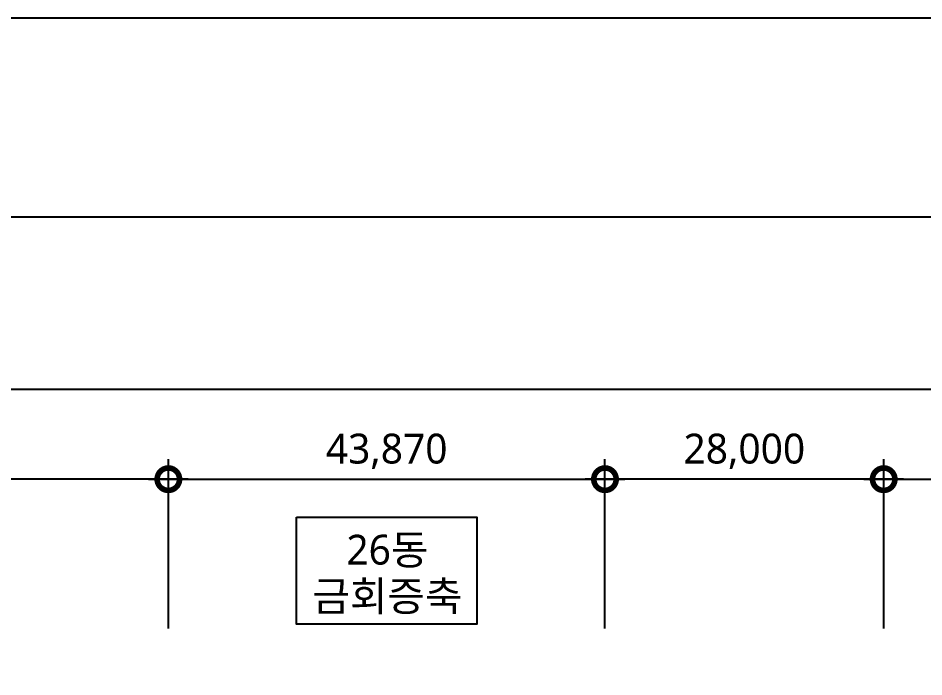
# Model space of a CAD drawing. Header units: millimetres. Extents: x 922366 to 1647943, y -534868 to 518781.
# Drawn here: x 1090510 to 1181511, y 452631 to 518781 of the extents above; entities that cross this region are included whole.
import ezdxf
from ezdxf.enums import TextEntityAlignment as Align

# ---------------------------------------------------------------- set-up
doc = ezdxf.new("R2010")
doc.units = ezdxf.units.MM
doc.layers.get('Defpoints').update_dxf_attribs({"color": 137})
doc.layers.add('DIM', color=7, linetype='Continuous')
doc.layers.add('TEXT', color=3, linetype='Continuous')
doc.styles.add('$0$스타일1', font='malgun.ttf')
doc.styles.add('스타일1', font='malgun.ttf')
doc.dimstyles.new('CJA', dxfattribs={"dimscale": 300, "dimtxt": 2.7, "dimasz": 1, "dimexe": 2, "dimexo": 3, "dimgap": 1, "dimtad": 1, "dimdec": 0, "dimzin": 1, "dimdsep": 46, "dimlunit": 6, "dimtxsty": '$0$스타일1', "dimblk": 'CJDOT', "dimcen": 0.09, "dimdle": 1, "dimclrd": 256, "dimclre": 256, "dimclrt": 3, "dimadec": 0, "dimazin": 0, "dimtfac": 1, "dimtdec": 0, "dimtix": 1, "dimtmove": 2, "dimatfit": 3, "dimldrblk": 'CJDOT', "dimfxl": 1, "dimtolj": 1, "dimtzin": 1, "dimarcsym": 0})

# ---------------------------------------------------------------- blocks, each defined once
blk = doc.blocks.new('_DotSmall')
at = {"color": 0, "linetype": 'ByBlock', "const_width": 0.5}
blk.add_lwpolyline([(-0.0625, 0, 1), (0.0625, 0, 1)], format="xyb", close=True, dxfattribs=at)
blk = doc.blocks.new('*D496')
at = {"layer": 'Defpoints', "color": 0, "transparency": 16777216}
for p in [(1149473, 472481), (1105603, 454481), (1149473, 454481)]:
    blk.add_point(p, dxfattribs=at)
at = {"layer": 'DIM', "color": 7, "lineweight": -2, "transparency": 16777216}
for p, q in [((1105603, 457481), (1105603, 474481)), ((1149473, 457481), (1149473, 474481)), ((1103603, 472481), (1151473, 472481))]:
    blk.add_line(p, q, dxfattribs=at)
at = {"layer": 'DIM', "color": 7, "lineweight": -2, "transparency": 16777216, "xscale": 4500, "yscale": 4500, "zscale": 4500, "rotation": 180}
blk.add_blockref('_DotSmall', (1105603, 472481), dxfattribs=at)
at = {"layer": 'DIM', "color": 7, "lineweight": -2, "transparency": 16777216, "xscale": 4500, "yscale": 4500, "zscale": 4500}
blk.add_blockref('_DotSmall', (1149473, 472481), dxfattribs=at)
at = {"layer": 'DIM', "color": 3, "transparency": 16777216, "insert": (1127538, 475282), "char_height": 3000, "attachment_point": 5, "style": '스타일1'}
blk.add_mtext('\\A1;43,870', dxfattribs=at)
blk = doc.blocks.new('CJDOT')
blk.add_line((-2, 0), (2, 0))
at = {"const_width": 0.5}
blk.add_lwpolyline([(-0.25, 0, 1), (0.25, 0, 1)], format="xyb", close=True, dxfattribs=at)
blk = doc.blocks.new('*D497')
at = {"layer": 'Defpoints', "color": 0, "transparency": 16777216}
for p in [(1149473, 472481), (1149473, 454481), (1177473, 454481)]:
    blk.add_point(p, dxfattribs=at)
at = {"layer": 'DIM', "color": 7, "lineweight": -2, "transparency": 16777216}
for p, q in [((1149473, 457481), (1149473, 474481)), ((1177473, 457481), (1177473, 474481)), ((1179473, 472481), (1147473, 472481))]:
    blk.add_line(p, q, dxfattribs=at)
at = {"layer": 'DIM', "color": 7, "lineweight": -2, "transparency": 16777216, "xscale": 4500, "yscale": 4500, "zscale": 4500, "rotation": 180}
blk.add_blockref('_DotSmall', (1149473, 472481), dxfattribs=at)
at = {"layer": 'DIM', "color": 7, "lineweight": -2, "transparency": 16777216, "xscale": 4500, "yscale": 4500, "zscale": 4500}
blk.add_blockref('_DotSmall', (1177473, 472481), dxfattribs=at)
at = {"layer": 'DIM', "color": 3, "transparency": 16777216, "insert": (1163473, 475282), "char_height": 3000, "attachment_point": 5, "style": '스타일1'}
blk.add_mtext('\\A1;28,000', dxfattribs=at)
blk = doc.blocks.new('*D498')
at = {"layer": 'Defpoints', "color": 0, "transparency": 16777216}
for p in [(1238763, 472481), (1177473, 454481), (1238763, 454481)]:
    blk.add_point(p, dxfattribs=at)
at = {"layer": 'DIM', "color": 7, "lineweight": -2, "transparency": 16777216}
for p, q in [((1177473, 457481), (1177473, 474481)), ((1238763, 457481), (1238763, 474481)), ((1175473, 472481), (1240763, 472481))]:
    blk.add_line(p, q, dxfattribs=at)
at = {"layer": 'DIM', "color": 7, "lineweight": -2, "transparency": 16777216, "xscale": 4500, "yscale": 4500, "zscale": 4500, "rotation": 180}
blk.add_blockref('_DotSmall', (1177473, 472481), dxfattribs=at)
at = {"layer": 'DIM', "color": 7, "lineweight": -2, "transparency": 16777216, "xscale": 4500, "yscale": 4500, "zscale": 4500}
blk.add_blockref('_DotSmall', (1238763, 472481), dxfattribs=at)
at = {"layer": 'DIM', "color": 3, "transparency": 16777216, "insert": (1208118, 475291), "char_height": 3000, "attachment_point": 5, "style": '스타일1'}
blk.add_mtext('\\A1;61,290', dxfattribs=at)
blk = doc.blocks.new('*D568')
at = {"layer": 'Defpoints', "color": 0, "transparency": 16777216}
for p in [(962338, 472481), (962338, 454481), (1105603, 454481)]:
    blk.add_point(p, dxfattribs=at)
at = {"layer": 'DIM', "color": 7, "lineweight": -2, "transparency": 16777216}
for p, q in [((962338, 457481), (962338, 474481)), ((1105603, 457481), (1105603, 474481)), ((1107603, 472481), (960338, 472481))]:
    blk.add_line(p, q, dxfattribs=at)
at = {"layer": 'DIM', "color": 7, "lineweight": -2, "transparency": 16777216, "xscale": 4500, "yscale": 4500, "zscale": 4500, "rotation": 180}
blk.add_blockref('_DotSmall', (962338, 472481), dxfattribs=at)
at = {"layer": 'DIM', "color": 7, "lineweight": -2, "transparency": 16777216, "xscale": 4500, "yscale": 4500, "zscale": 4500}
blk.add_blockref('_DotSmall', (1105603, 472481), dxfattribs=at)
at = {"layer": 'DIM', "color": 3, "transparency": 16777216, "insert": (1033970, 475291), "char_height": 3000, "attachment_point": 5, "style": '스타일1'}
blk.add_mtext('\\A1;143,265', dxfattribs=at)
blk = doc.blocks.new('*D574')
at = {"layer": 'Defpoints', "color": 0, "transparency": 16777216}
for p in [(962338, 481481), (962338, 454481), (1478838, 454481)]:
    blk.add_point(p, dxfattribs=at)
at = {"layer": 'DIM', "color": 7, "lineweight": -2, "transparency": 16777216}
for p, q in [((962338, 457481), (962338, 483481)), ((1478838, 457481), (1478838, 483481)), ((1480838, 481481), (960338, 481481))]:
    blk.add_line(p, q, dxfattribs=at)
at = {"layer": 'DIM', "color": 7, "lineweight": -2, "transparency": 16777216, "xscale": 4500, "yscale": 4500, "zscale": 4500, "rotation": 180}
blk.add_blockref('_DotSmall', (962338, 481481), dxfattribs=at)
at = {"layer": 'DIM', "color": 7, "lineweight": -2, "transparency": 16777216, "xscale": 4500, "yscale": 4500, "zscale": 4500}
blk.add_blockref('_DotSmall', (1478838, 481481), dxfattribs=at)
at = {"layer": 'DIM', "color": 3, "transparency": 16777216, "insert": (1220588, 484291), "char_height": 3000, "attachment_point": 5, "style": '스타일1'}
blk.add_mtext('\\A1;516,500', dxfattribs=at)

msp = doc.modelspace()

# ---------------------------------------------------------------- linework, layer by layer
msp.add_lwpolyline([(1118489.4, 468664), (1136585.9, 468664), (1136585.9, 457922.1), (1118489.4, 457922.1)], close=True)
at = {"layer": 'Defpoints'}
for points in [[(1518762.7, 518780.9), (943237.3, 518780.9), (943237.3, 383208.9), (1518762.7, 383208.9)], [(1488762.7, 498780.9), (962337.7, 498780.9), (962337.7, 403208.9), (1488762.7, 403208.9)]]:
    msp.add_lwpolyline(points, close=True, dxfattribs=at)

# ---------------------------------------------------------------- texts
at = {"layer": 'TEXT', "style": '스타일1'}
for s, p in [('26동', (1127610.5, 465402.5)), ('금회증축', (1127610.5, 460739.3))]:
    msp.add_text(s, height=3000, dxfattribs=at).set_placement(p, align=Align.MIDDLE_CENTER)

# ---------------------------------------------------------------- dimensions: what is measured, and where the dimension line sits
at = {"layer": 'DIM'}
for base, p1, p2, picture, middle in [((962337.7, 481480.8), (1478837.9, 454480.8), (962337.7, 454480.8), '*D574', (1220587.8, 484290.6)), ((1149472.7, 472480.8), (1177472.7, 454480.8), (1149472.7, 454480.8), '*D497', (1163472.7, 475282.4))]:
    dim = msp.add_linear_dim(base=base, p1=p1, p2=p2, dimstyle='CJA', override={"dimscale": 1000, "dimtxt": 3, "dimasz": 4.5, "dimlunit": 6, "dimtxsty": '스타일1', "dimblk1": 'DotSmall', "dimblk2": 'DotSmall', "dimsah": 1, "dimdle": 2, "dimclrd": 7, "dimclre": 7}, dxfattribs=at)
    dim.commit()
    dim.dimension.update_dxf_attribs({"geometry": picture, "text_midpoint": middle})
for base, p1, p2, angle, picture, middle in [((962337.7, 472480.8), (1105602.7, 454480.8), (962337.7, 454480.8), 0, '*D568', (1033970.2, 475290.6)), ((1149472.7, 472480.8), (1105602.7, 454480.8), (1149472.7, 454480.8), 180, '*D496', (1127537.7, 475282.4)), ((1238762.7, 472480.8), (1177472.7, 454480.8), (1238762.7, 454480.8), 180, '*D498', (1208117.7, 475290.6))]:
    dim = msp.add_linear_dim(base=base, p1=p1, p2=p2, angle=angle, dimstyle='CJA', override={"dimscale": 1000, "dimtxt": 3, "dimasz": 4.5, "dimlunit": 6, "dimtxsty": '스타일1', "dimblk1": 'DotSmall', "dimblk2": 'DotSmall', "dimsah": 1, "dimdle": 2, "dimclrd": 7, "dimclre": 7}, dxfattribs=at)
    dim.commit()
    dim.dimension.update_dxf_attribs({"geometry": picture, "text_midpoint": middle})

doc.saveas('drawing.dxf')
